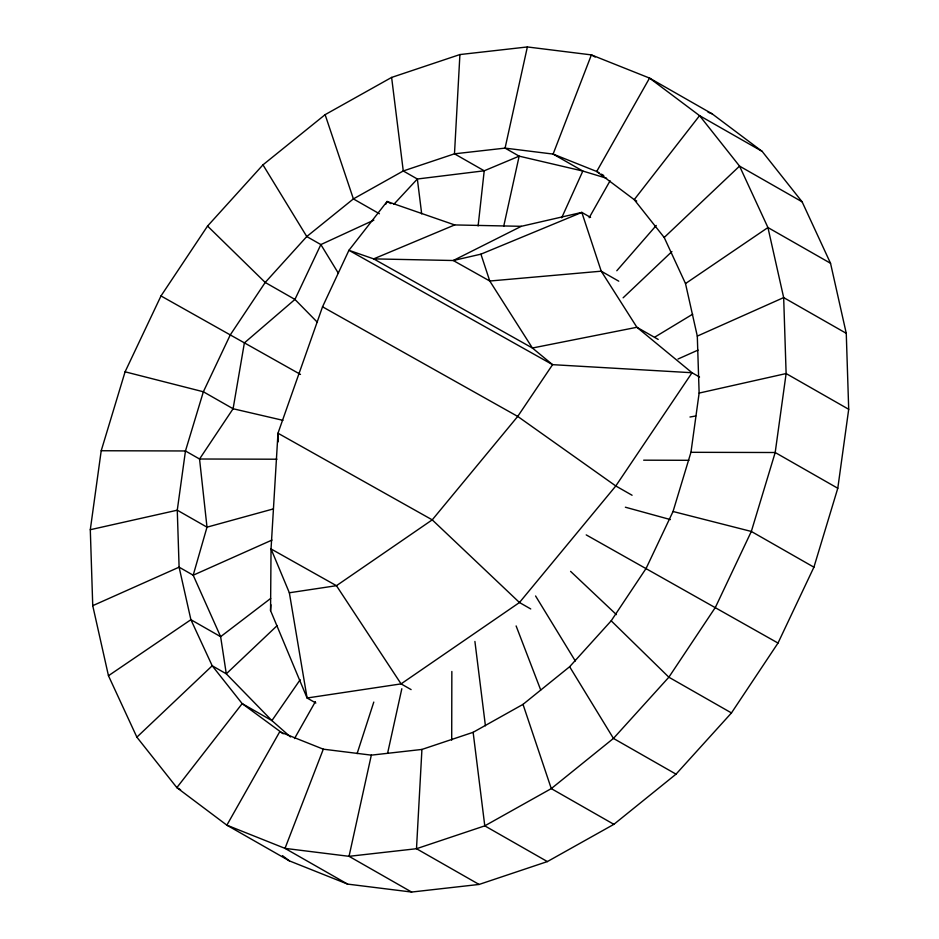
<?xml version="1.0" encoding="UTF-8"?>
<svg xmlns="http://www.w3.org/2000/svg" width="939" height="939" viewBox="0 0 939 939"><rect width="100%" height="100%" fill="white"/><g stroke="black" fill="none" stroke-linecap="round" stroke-linejoin="round"><path stroke-width="1.41" d="M451.706 740.12L451.847 671.479M315.856 703.006L307.088 698.006L270.561 610.573L271.042 548.951L277.979 433.219L322.535 306.807L348.932 250.302L387.091 201.486L454.687 224.937L521.321 226.311L581.828 212.402L590.596 217.414M283.226 733.793L242.18 703.628L212.202 665.774L190.899 619.705L179.103 567.168L177.271 510.194L185.464 450.966L203.364 391.774L230.29 334.871L265.209 282.463L306.771 236.546L353.393 198.904L403.265 170.968L454.488 153.82L505.076 148.116L553.106 154.078L596.711 171.485L634.224 199.643L664.202 237.485L685.505 283.566L697.301 336.103L699.132 393.077L690.951 452.305L673.04 511.497L646.114 568.4L611.195 620.808L569.633 666.725L523.011 704.367L473.139 732.303L421.928 749.439L416.493 848.715L479.09 884.444L547.378 861.579L613.883 824.336L676.033 774.147L731.458 712.936L778.008 643.051L813.913 567.191L837.788 488.257L848.703 409.287L846.262 333.322L830.534 263.272L802.129 201.838L762.151 151.379L712.138 113.83L649.542 78.09L591.394 54.896L527.366 46.95L459.91 54.556L391.622 77.421L325.117 114.664L262.967 164.853L207.542 226.064L160.992 295.949L125.087 371.809L101.212 450.743L90.297 529.713L92.738 605.678L108.466 675.728L136.871 737.162L176.849 787.621L226.862 825.17L289.458 860.91L347.606 884.104L411.634 892.05L479.09 884.444M459.91 54.556L454.488 153.82L484.219 170.792L519.161 156.156L582.837 171.051L606.594 178.246M270.561 610.573L270.913 604.739M478.115 225.959L484.219 170.792L417.35 179.009L403.265 170.968L391.622 77.421M421.928 749.439L371.328 755.144L349.038 856.321L411.634 892.05M527.366 46.95L505.076 148.116L519.161 156.156L503.703 226.311M387.619 753.16L401.822 688.745M357.102 753.618L373.792 702.079M371.328 755.144L323.309 749.181L285.01 848.375L347.606 884.104M561.675 217.825L582.837 171.051L553.106 154.078L591.394 54.896L595.15 57.044M385.859 204.15L387.091 201.486L390.847 203.634M294.506 738.559L315.398 701.621M589.176 217.719L610.068 180.793M300.175 679.719L271.911 720.6L290.503 736.939M616.806 270.749L656.255 225.454M393.875 204.291L417.35 179.009L421.693 213.916M136.871 737.162L212.202 665.774L226.287 673.815L271.911 720.6L242.18 703.628L176.849 787.621L180.605 789.769M664.202 237.485L739.545 166.109L802.129 201.838M277.216 625.562L226.287 673.815L220.63 636.677L193.188 575.208L179.103 567.168L92.738 605.678M623.12 297.804L671.925 251.558M270.69 598.425L220.63 636.677L190.899 619.705L108.466 675.728M685.505 283.566L767.938 227.543L830.534 263.272M655.129 336.913L692.7 314.178M521.321 226.311L453.279 260.514L373.675 258.882L348.932 250.302L552.578 364.661L692.031 372.736L699.543 377.032M373.851 220.149L320.856 244.586L294.94 299.435L244.375 342.911L233.095 408.747L199.549 459.007L207.003 527.166L193.188 575.208L271.993 540.066M697.301 336.103L783.666 297.593L846.262 333.322M677.993 359.027L698.029 350.094M454.687 224.937L373.675 258.882L532.401 348.017L552.578 364.661L517.718 416.423L432.233 519.854L336.444 585.69L289.353 592.767L271.042 548.951L336.444 585.69L401.082 683.885L411.106 689.602M658.192 339.425L636.9 327.277L532.401 348.017L489.771 281.019L453.279 260.514L480.921 254.164L581.828 212.402L601.23 271.183L636.9 327.277L692.031 372.736L615.796 485.968L519.467 602.521L401.082 683.885L307.088 698.006L289.353 592.767M273.261 508.938L207.003 527.166L177.271 510.194L90.297 529.713M699.132 393.077L786.119 373.558L848.703 409.287M689.977 417.022L695.74 415.989M101.212 450.743L185.464 450.966L199.549 459.007L276.97 459.218M690.951 452.305L775.191 452.516L837.788 488.257M643.673 460.18L688.956 460.298M282.909 420.32L233.095 408.747L203.364 391.774L125.087 371.809M673.04 511.497L751.329 531.451L813.913 567.191M625.374 507.213L670.411 519.584M708.076 112.21L712.138 113.83M323.309 749.181L279.705 731.786L226.862 825.17L285.01 848.375L349.038 856.321L416.493 848.715L484.782 825.851L551.287 788.607L613.449 738.418L668.861 677.207L715.424 607.322L751.329 531.451L775.191 452.516L786.119 373.558L783.666 297.593L767.938 227.543L739.545 166.109L699.567 115.65L649.542 78.09L596.711 171.485L599.059 172.823M322.535 306.807L517.718 416.423L615.796 485.968L632.076 495.252M160.992 295.949L300.503 374.426M586.218 534.89L778.008 643.051M762.151 151.379L699.567 115.65L634.224 199.643L636.701 201.052M601.406 174.161L603.754 175.499M618.754 281.184L601.23 271.183L489.771 281.019L480.921 254.164M379.403 213.752L353.393 198.904L325.117 114.664M731.458 712.936L668.861 677.207L611.195 620.808M530.735 608.953L519.467 602.521L432.233 519.854L277.979 433.219L278.261 441.8M676.033 774.147L613.449 738.418L569.633 666.725M613.883 824.336L551.287 788.607L523.011 704.367M547.378 861.579L484.782 825.851L473.139 732.303M282.475 855.664L289.458 860.91M570.583 571.37L616.418 614.634M207.542 226.064L265.209 282.463L294.94 299.435L317.417 322.323M338.427 273.343L320.856 244.586L306.771 236.546L262.967 164.853M535.582 595.983L575.314 661.009M516.121 625.937L540.711 689.989M474.911 641.454L485.416 725.8"/></g></svg>
